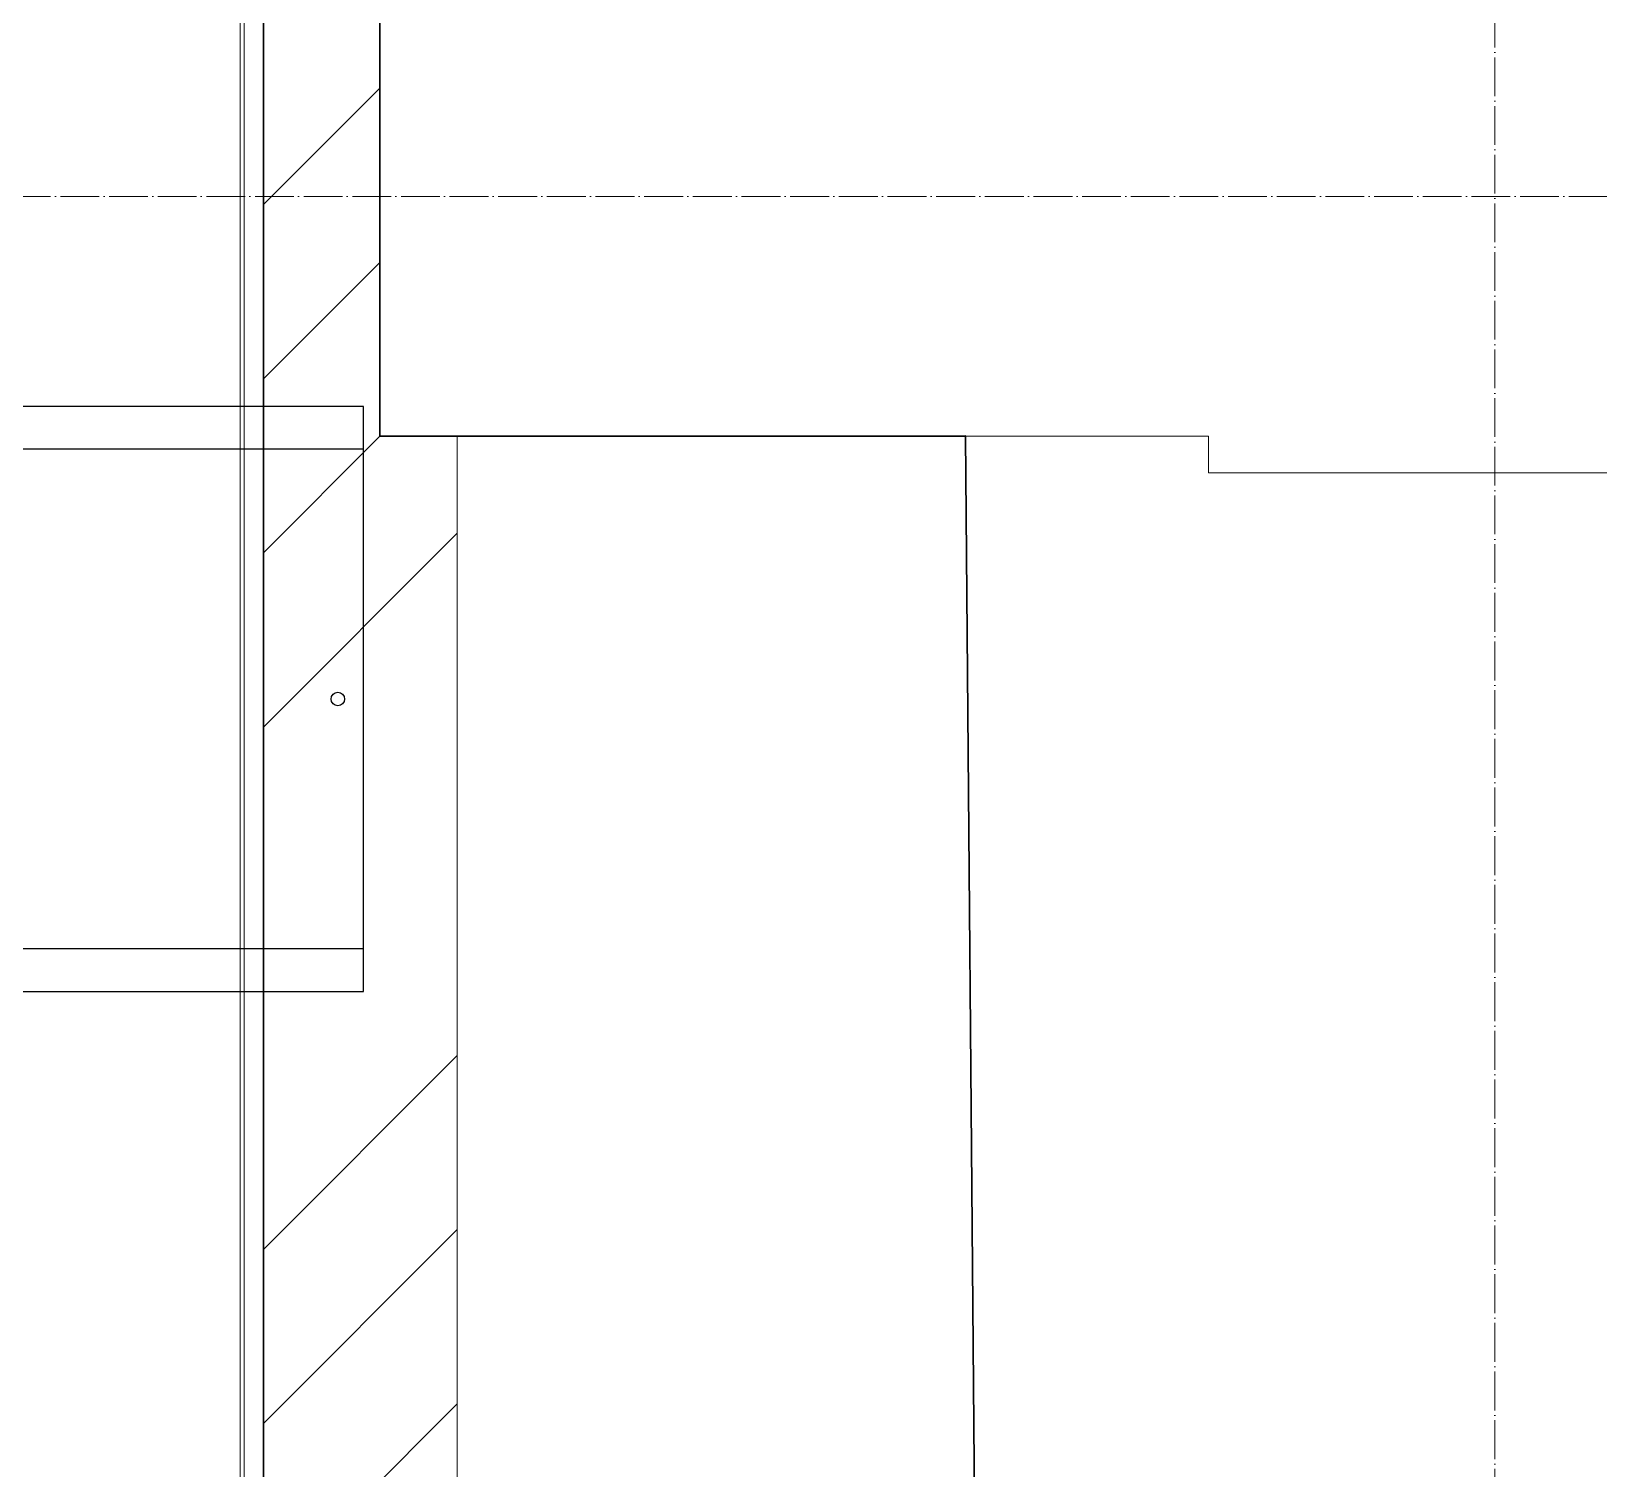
# Model space of a CAD drawing. Header units: millimetres. Extents: x -42533 to 645315, y 3457 to 82611.
# Drawn here: x 28993 to 29802, y 52065 to 52806 of the extents above; entities that cross this region are included whole.
import ezdxf
from ezdxf.enums import TextEntityAlignment as Align

# ---------------------------------------------------------------- set-up
doc = ezdxf.new("R2010")
doc.units = ezdxf.units.MM
doc.linetypes.add('ADSK_Линия сетки', pattern=[25, 20, -2.5, 0, -2.5])
for name, color, linetype, lineweight in [('Оси', 253, 'Continuous', 9), ('Стены внутренние', 7, 'Continuous', 18), ('Стены несущие', 7, 'Continuous', 30), ('Стены отделка', 7, 'Continuous', 30), ('Стены штриховка', 7, 'Continuous', 9), ('ШТРИХОВКА', 252, 'Continuous', 15)]:
    doc.layers.add(name, color=color, linetype=linetype, lineweight=lineweight)
doc.layers.add('ЭОМ_Лотки авар.', color=1, linetype='Continuous')
doc.styles.get("Standard").update_dxf_attribs({"font": 'arial.ttf'})

# ---------------------------------------------------------------- blocks, each defined once
blk = doc.blocks.new('1 этаж')
at = {"layer": 'Стены внутренние', "lineweight": 9}
h = blk.add_hatch(dxfattribs=at)
h.set_pattern_fill('ANSI34', color=8, scale=20, style=0)
h.set_pattern_definition([(45, (-31496.66, 188.9), (-269.4077, 269.4077), []), (45, (-31406.86, 188.9), (-269.4077, 269.4077), []), (45, (-31317.06, 188.9), (-269.4077, 269.4077), []), (45, (-31227.26, 188.9), (-269.4077, 269.4077), [])])
h.paths.add_polyline_path([(2921.492, 20840.244), (2981.492, 20840.244), (2981.492, 20310.244), (3021.492, 20310.244), (3021.492, 18878.244), (2921.492, 18878.244)])
at = {"layer": 'Оси', "color": 8, "linetype": 'ADSK_Линия сетки'}
for p, q in [((3556.766, -4162.595), (3556.766, 44411.9)), ((-9557.528, 20433.902), (56672.201, 20433.902))]:
    blk.add_line(p, q, dxfattribs=at)
at = {"layer": 'Стены несущие', "color": 8}
for p, q in [((2921.492, 20840.244), (2921.492, 18878.244)), ((2981.492, 20820.244), (2981.492, 20310.244)), ((2981.492, 20310.244), (3283.605, 20310.244)), ((3283.605, 20310.244), (3345.388, 12952.685))]:
    blk.add_line(p, q, dxfattribs=at)
at = {"layer": 'Стены отделка', "color": 8, "lineweight": 9}
for p, q in [((2909.492, 20852.244), (2909.492, 18868.244)), ((3021.492, 18978.244), (3021.492, 20310.244)), ((3283.601, 20310.613), (3263.602, 20310.445)), ((3263.602, 20310.445), (3263.604, 20310.244)), ((3345.388, 12952.685), (3283.601, 20310.613))]:
    blk.add_line(p, q, dxfattribs=at)
at = {"layer": 'Стены штриховка', "color": 8}
for p, q in [((2911.492, 20852.244), (2911.492, 18868.244)), ((3283.605, 20310.244), (3408.957, 20310.244)), ((3408.957, 20310.244), (3409.052, 20291.427)), ((3409.052, 20291.427), (3663.776, 20291.427))]:
    blk.add_line(p, q, dxfattribs=at)
blk = doc.blocks.new('*U338')
at = {"color": 0, "linetype": 'Continuous', "lineweight": 25}
for p, q in [((-128.8, -1200.3), (-128.8, 0)), ((128.8, -1200.3), (128.8, 0))]:
    blk.add_line(p, q, dxfattribs=at)
blk.add_lwpolyline([(150.8, -1200.3), (150.8, 0), (-150.8, 0), (-150.8, -1200.3)], close=True, dxfattribs=at)
at = {"color": 0, "linetype": 'ByBlock', "lineweight": -2}
blk.add_circle((0, -1186.99), 3.5, dxfattribs=at)
at = {"color": 0, "flags": 9}
for tag, p in [('НАИМЕНОВАНИЕ', (-59.12, -7.02)), ('АРТИКУЛ', (-59.7, -11.85)), ('ПРИМЕЧАНИЕ', (-58.82, -17.26))]:
    blk.add_attdef(tag, text='', height=2.5, dxfattribs=at).set_placement(p, align=Align.TOP_LEFT)
at = {"color": 0, "lineweight": 30, "flags": 104}
for tag, p in [('ВЫСОТА', (-59.61, -20.92)), ('ТОЛЩИНА', (-58.99, -31.04)), ('ШИРИНА', (-58.94, -25.15)), ('ДЛИНА', (-59.54, -36.09))]:
    blk.add_attdef(tag, text='', height=2.5, dxfattribs=at).set_placement(p, align=Align.TOP_LEFT)

msp = doc.modelspace()

# ---------------------------------------------------------------- block references
at = {"layer": 'ШТРИХОВКА'}
msp.add_blockref('1 этаж', (26191.57, 32286.65), dxfattribs=at)
at = {"layer": 'ЭОМ_Лотки авар.', "color": 1, "rotation": 89.99999999999999}
msp.add_blockref('*U338', (27964.48, 52461.43), dxfattribs=at)

doc.saveas('drawing.dxf')
